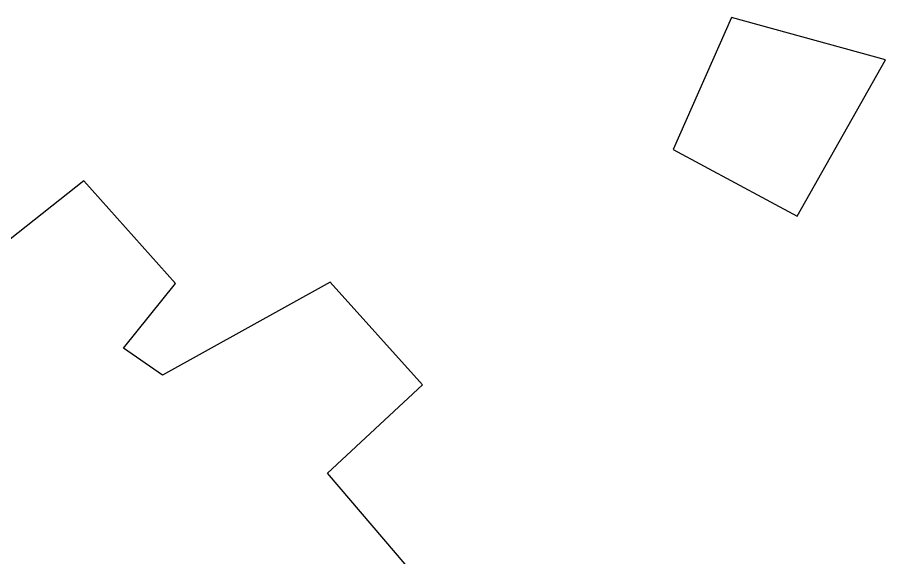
# Model space of a CAD drawing. Header units: millimetres. Extents: x 1888 to 2040, y 1705 to 1894.
# Drawn here: x 1944.666 to 1946.985, y 1819.929 to 1821.373 of the extents above; entities that cross this region are included whole.
import ezdxf

# ---------------------------------------------------------------- set-up
doc = ezdxf.new("R2010")
doc.units = ezdxf.units.MM

# ---------------------------------------------------------------- blocks, each defined once
blk = doc.blocks.new('mall')
at = {"linetype": 'Continuous'}
for p, q in [((-78223.4, -15422.8), (-78379.5, -15776.3)), ((-77812, -15535.9), (-78223.4, -15422.8)), ((-78048.1, -15954), (-77812, -15535.9)), ((-78379.5, -15776.3), (-78048.1, -15954)), ((-79952.9, -15859.5), (-80149.9, -16015.4)), ((-79707.7, -16134.2), (-79952.9, -15859.5)), ((-79846.5, -16307.1), (-79707.7, -16134.2)), ((-79295, -16130.4), (-79742.9, -16379.2)), ((-79048.9, -16405.1), (-79295, -16130.4)), ((-79742.9, -16379.2), (-79846.5, -16307.1)), ((-79302.5, -16640.4), (-79048.9, -16405.1)), ((-79036.7, -16951.2), (-79302.5, -16640.4))]:
    blk.add_line(p, q, dxfattribs=at)

msp = doc.modelspace()

# ---------------------------------------------------------------- block references
at = {"xscale": 0.001, "yscale": 0.001, "zscale": 0.001}
msp.add_blockref('mall', (2024.7968, 1836.7958), dxfattribs=at)

doc.saveas('drawing.dxf')
